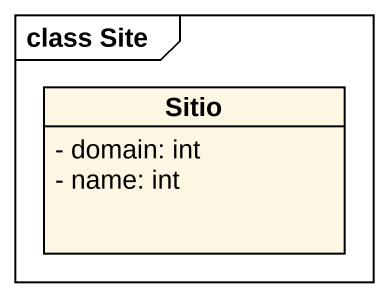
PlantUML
@startuml
mainframe class Site
hide circle
hide empty members
skinparam classAttributeIconSize 0
class Sitio {
  - domain: int
  - name: int
}
@enduml
